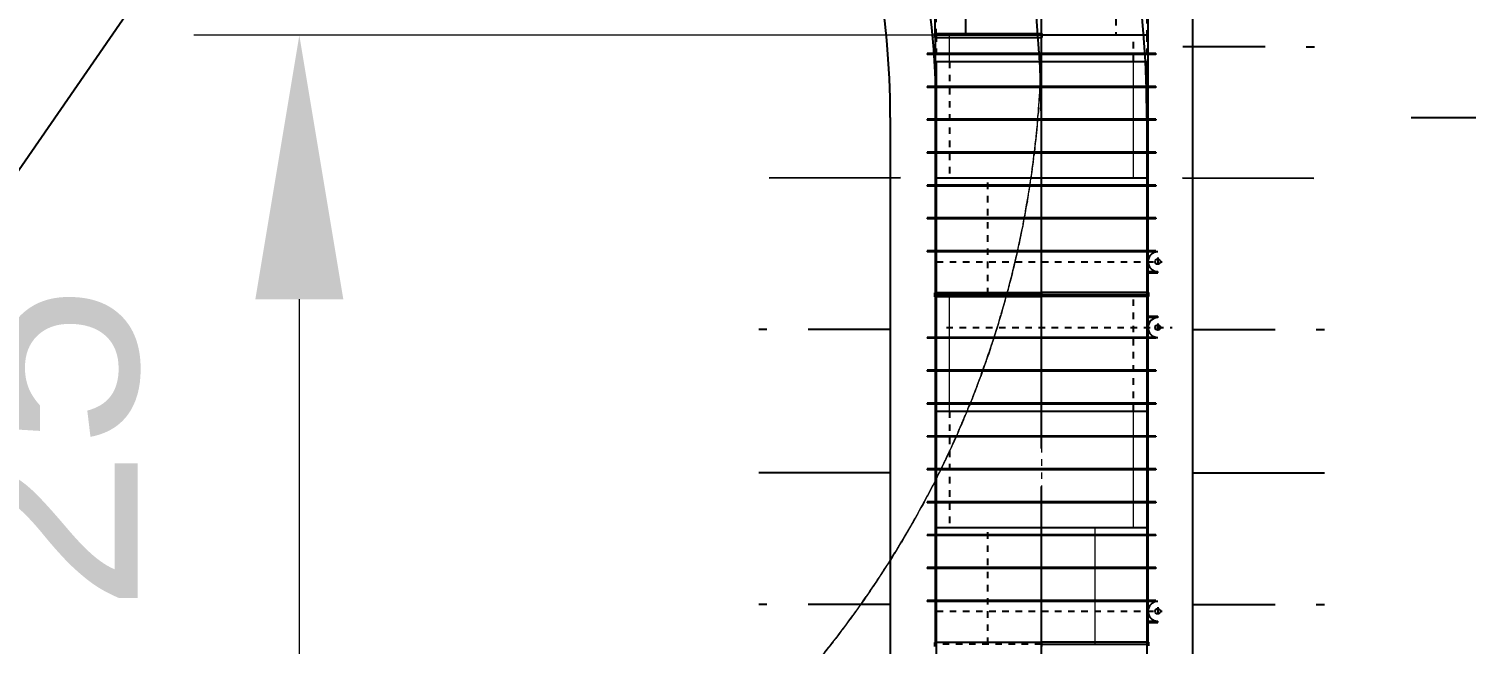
# Model space of a CAD drawing. Header units: inches. Extents: x 444671 to 463716, y 1783086 to 1794968.
# Drawn here: x 456424.72 to 456446.57, y 1787448.51 to 1787457.86 of the extents above; entities that cross this region are included whole.
import ezdxf

# ---------------------------------------------------------------- set-up
doc = ezdxf.new("R2010")
doc.units = ezdxf.units.IN
doc.header["$MEASUREMENT"] = 0
for name, pattern in [('ACAD_ISO04W100', [30, 24, -3, 0, -3]), ('CENTER', [2, 1.25, -0.25, 0.25, -0.25]), ('DASHED2', [9.525, 6.35, -3.175]), ('HIDDEN', [0.375, 0.25, -0.125])]:
    doc.linetypes.add(name, pattern=pattern)
for name, color, linetype in [('4', 4, 'Continuous'), ('Bao', 137, 'Continuous'), ('CONGTRINH', 2, 'Continuous'), ('CTTRINH', 4, 'Continuous'), ('Dong', 252, 'HIDDEN'), ('KHUAT', 8, 'DASHED2'), ('Khung_bang', 140, 'Continuous'), ('Tam', 1, 'CENTER'), ('Text', 3, 'Continuous'), ('Tim', 1, 'ACAD_ISO04W100')]:
    doc.layers.add(name, color=color, linetype=linetype)
doc.layers.add('manh', color=128, linetype='Continuous', lineweight=15)
doc.layers.add('Texdoi', color=40, linetype='Continuous', lineweight=15)
doc.styles.add('VNARIAL', font='')
doc.styles.get('VNARIAL').set_extended_font_data('.VnArial')
doc.linetypes.add('DB1A', pattern='A,0.8,["Y",Standard,S=0.18,R=180,X=0.15,Y=0.18],-0.14', length=0.94)
doc.linetypes.add('NEN_DA1', pattern='A,1.5,-0.15,["Y",Standard,S=0.2,R=0,X=-0.15,Y=-0.2],-0.005', length=1.655)
doc.dimstyles.new('1-1', dxfattribs={"dimtxt": 2, "dimasz": 2.5, "dimexe": 1, "dimexo": 0, "dimgap": 1, "dimtad": 1, "dimtoh": 1, "dimdec": 0, "dimzin": 0, "dimdsep": 46, "dimtxsty": 'Standard', "dimcen": 0.09, "dimclrd": 3, "dimclre": 3, "dimclrt": 4, "dimadec": 0, "dimazin": 0, "dimtfac": 1, "dimtdec": 0, "dimtmove": 0, "dimatfit": 0, "dimfxl": 0, "dimtolj": 1, "dimtzin": 0, "dimarcsym": 0})
doc.dimstyles.new('kt2000', dxfattribs={"dimscale": 0, "dimtxt": 4, "dimasz": 3, "dimexe": 2.5, "dimexo": 0, "dimgap": 1.3, "dimtad": 1, "dimzin": 0, "dimdsep": 46, "dimtxsty": 'VNARIAL', "dimblk1": 'OBLIQUE', "dimblk2": 'OBLIQUE', "dimsah": 1, "dimcen": 0.8, "dimdle": 2.5, "dimclrd": 256, "dimclre": 256, "dimclrt": 256, "dimaunit": 1, "dimadec": 1, "dimazin": 0, "dimtfac": 1, "dimtofl": 0, "dimtmove": 1, "dimatfit": 3, "dimfxl": 0, "dimtolj": 1, "dimtzin": 0, "dimarcsym": 0})

# ---------------------------------------------------------------- blocks, each defined once
blk = doc.blocks.new('CD2')
at = {"layer": 'Khung_bang'}
blk.add_line((-2.5, 0), (2.5, 0), dxfattribs=at)
blk = doc.blocks.new('*D99')
at = {"layer": 'Defpoints', "color": 0, "transparency": 16777216}
for p in [(456433.64, 1787468.857), (456425.114, 1787456.515)]:
    blk.add_point(p, dxfattribs=at)
at = {"layer": 'Text', "lineweight": -2, "transparency": 16777216}
blk.add_line((456418.9, 1787447.518), (456431.935, 1787466.388), dxfattribs=at)
at = {"layer": 'Text', "transparency": 16777216}
blk.add_solid([(456431.523, 1787466.672), (456432.346, 1787466.104), (456433.64, 1787468.857)], dxfattribs=at)
at = {"layer": 'Text', "transparency": 16777216, "insert": (456421.815, 1787457.619), "char_height": 4, "attachment_point": 5, "rotation": 55.3639, "style": 'VNARIAL'}
blk.add_mtext('\\A1;R15.00', dxfattribs=at)
blk = doc.blocks.new('_Oblique')
at = {"color": 0, "linetype": 'ByBlock', "lineweight": -2}
blk.add_line((-0.5, -0.5), (0.5, 0.5), dxfattribs=at)
blk = doc.blocks.new('*D135')
at = {"layer": 'Bao', "color": 3, "lineweight": -2, "ltscale": 0.2, "transparency": 16777216}
for p, q in [((-1662320, 352410), (-1673591, 352410)), ((-1671986, 325903), (-1671986, 348397)), ((-1662320, 321890), (-1673591, 321890))]:
    blk.add_line(p, q, dxfattribs=at)
at = {"layer": 'Bao', "color": 3, "ltscale": 0.2, "transparency": 16777216}
for points in [[(-1672655, 348397), (-1671317, 348397), (-1671986, 352410)], [(-1672655, 325903), (-1671317, 325903), (-1671986, 321890)]]:
    blk.add_solid(points, dxfattribs=at)
at = {"layer": 'Defpoints', "color": 0, "ltscale": 0.2, "transparency": 16777216}
for p in [(-1671986, 352410), (-1662320, 352410), (-1662320, 321890)]:
    blk.add_point(p, dxfattribs=at)
at = {"layer": 'Bao', "color": 4, "ltscale": 0.2, "transparency": 16777216, "insert": (-1675695, 337150), "char_height": 3210.27, "attachment_point": 5, "rotation": 90}
blk.add_mtext('\\A1;{\\f.VnArial|b0|i0|c0|p34;Ph/®o¹n 25}', dxfattribs=at)
blk = doc.blocks.new('A$C491C4D06')
at = {"layer": 'Bao', "ltscale": 0.2}
for p, q in [((-1659085.9, 353287.4), (-1659085.9, 352410)), ((-1662317.9, 352410), (-1662317.9, 353096.8)), ((-1661852.4, 352410), (-1661852.4, 353124.3)), ((-1662327.9, 352436), (-1660697.1, 352436)), ((-1662327.9, 352436), (-1662327.9, 352376)), ((-1662327.9, 352376), (-1660697, 352376)), ((-1659085.9, 352410), (-1662317.9, 352410)), ((-1660697.1, 352436), (-1660697, 352376)), ((-1658963.9, 352132), (-1662439.9, 352132)), ((-1658963.9, 352118), (-1662439.9, 352118)), ((-1658963.9, 351632), (-1662439.9, 351632)), ((-1658963.9, 351618), (-1662439.9, 351618)), ((-1658963.9, 351132), (-1662439.9, 351132)), ((-1658963.9, 351118), (-1662439.9, 351118)), ((-1658963.9, 350632), (-1662439.9, 350632)), ((-1658963.9, 350618), (-1662439.9, 350618)), ((-1658963.9, 350132), (-1662439.9, 350132)), ((-1658963.9, 350118), (-1662439.9, 350118)), ((-1658963.9, 349632), (-1662439.9, 349632)), ((-1658963.9, 349618), (-1662439.9, 349618)), ((-1658963.9, 349132), (-1662439.9, 349132)), ((-1658963.9, 349118), (-1662439.9, 349118)), ((-1659083.9, 348465), (-1659083.9, 348441)), ((-1658963.9, 347817), (-1662439.9, 347817)), ((-1658963.9, 347803), (-1662439.9, 347803)), ((-1658963.9, 347317), (-1662439.9, 347317)), ((-1658963.9, 347303), (-1662439.9, 347303)), ((-1658963.9, 346817), (-1662439.9, 346817)), ((-1658963.9, 346803), (-1662439.9, 346803)), ((-1658963.9, 346317), (-1662439.9, 346317)), ((-1658963.9, 346303), (-1662439.9, 346303)), ((-1658963.9, 345817), (-1662439.9, 345817)), ((-1658963.9, 345803), (-1662439.9, 345803)), ((-1658963.9, 345317), (-1662439.9, 345317)), ((-1658963.9, 345303), (-1662439.9, 345303)), ((-1658963.9, 344817), (-1662439.9, 344817)), ((-1658963.9, 344803), (-1662439.9, 344803)), ((-1658963.9, 344317), (-1662439.9, 344317)), ((-1658963.9, 344303), (-1662439.9, 344303)), ((-1658963.9, 343817), (-1662439.9, 343817)), ((-1658963.9, 343803), (-1662439.9, 343803))]:
    blk.add_line(p, q, dxfattribs=at)
at = {"layer": 'Bao'}
for p, q in [((-1662319.9, 352410), (-1662319.9, 348494)), ((-1659083.9, 352410), (-1659083.9, 348470)), ((-1662439.9, 352132), (-1662439.9, 352118)), ((-1658963.9, 352132), (-1658963.9, 352118)), ((-1662319.9, 352010), (-1659083.9, 352010)), ((-1662439.9, 351632), (-1662439.9, 351618)), ((-1658963.9, 351632), (-1658963.9, 351618)), ((-1662439.9, 351132), (-1662439.9, 351118)), ((-1658963.9, 351132), (-1658963.9, 351118)), ((-1662439.9, 350632), (-1662439.9, 350618)), ((-1658963.9, 350632), (-1658963.9, 350618)), ((-1662439.9, 350132), (-1662439.9, 350118)), ((-1662319.9, 350240), (-1659083.9, 350240)), ((-1658963.9, 350132), (-1658963.9, 350118)), ((-1662439.9, 349632), (-1662439.9, 349618)), ((-1658963.9, 349632), (-1658963.9, 349618)), ((-1662439.9, 349132), (-1662439.9, 349118)), ((-1658933.9, 349118), (-1659083.9, 349118)), ((-1658963.9, 349132), (-1658963.9, 349118)), ((-1659083.9, 348818), (-1658933.9, 348818)), ((-1659083.9, 348798), (-1658933.9, 348798)), ((-1658933.9, 348798), (-1658933.9, 348818)), ((-1660699.9, 348465), (-1662333.9, 348465)), ((-1660699.9, 348465), (-1662333.9, 348465)), ((-1660703.9, 348494), (-1662329.9, 348494)), ((-1662329.9, 348494), (-1662329.9, 348434)), ((-1660703.9, 348434), (-1662329.9, 348434)), ((-1662319.9, 348465), (-1662319.9, 343179)), ((-1660703.9, 348494), (-1660703.9, 348434)), ((-1660703.9, 348470), (-1659083.9, 348470)), ((-1659073.9, 348501), (-1660699.9, 348501)), ((-1660699.9, 348501), (-1660699.9, 348441)), ((-1659073.9, 348441), (-1660699.9, 348441)), ((-1659083.9, 348441), (-1659083.9, 343155)), ((-1659073.9, 348501), (-1659073.9, 348441)), ((-1658933.9, 348137), (-1659083.9, 348137)), ((-1658933.9, 348117), (-1659083.9, 348117)), ((-1658933.9, 348137), (-1658933.9, 348117)), ((-1662439.9, 347817), (-1662439.9, 347803)), ((-1659083.9, 347817), (-1658933.9, 347817)), ((-1658963.9, 347817), (-1658963.9, 347803)), ((-1662439.9, 347317), (-1662439.9, 347303)), ((-1658963.9, 347317), (-1658963.9, 347303)), ((-1662439.9, 346817), (-1662439.9, 346803)), ((-1662319.9, 346695), (-1659083.9, 346695)), ((-1658963.9, 346817), (-1658963.9, 346803)), ((-1662439.9, 346317), (-1662439.9, 346303)), ((-1658963.9, 346317), (-1658963.9, 346303)), ((-1662439.9, 345817), (-1662439.9, 345803)), ((-1658963.9, 345817), (-1658963.9, 345803)), ((-1662439.9, 345317), (-1662439.9, 345303)), ((-1658963.9, 345317), (-1658963.9, 345303)), ((-1662319.9, 344925), (-1659083.9, 344925)), ((-1662439.9, 344817), (-1662439.9, 344803)), ((-1658963.9, 344817), (-1658963.9, 344803)), ((-1662439.9, 344317), (-1662439.9, 344303)), ((-1658963.9, 344317), (-1658963.9, 344303)), ((-1662439.9, 343817), (-1662439.9, 343803)), ((-1658933.9, 343803), (-1659083.9, 343803)), ((-1658963.9, 343817), (-1658963.9, 343803)), ((-1659083.9, 343503), (-1658933.9, 343503)), ((-1659083.9, 343483), (-1658933.9, 343483)), ((-1658933.9, 343483), (-1658933.9, 343503)), ((-1660703.9, 343179), (-1662329.9, 343179)), ((-1662329.9, 343179), (-1662329.9, 343119)), ((-1660703.9, 343179), (-1660703.9, 343119)), ((-1660703.9, 343155), (-1659083.9, 343155)), ((-1659073.9, 343186), (-1660699.9, 343186)), ((-1660699.9, 343186), (-1660699.9, 343126)), ((-1659073.9, 343186), (-1659073.9, 343126))]:
    blk.add_line(p, q, dxfattribs=at)
for centre in [(-1658933.9, 348968), (-1658933.9, 347967), (-1658933.9, 343653)]:
    blk.add_circle(centre, 40, dxfattribs=at)
for centre in [(-1658933.9, 348968), (-1658933.9, 347967), (-1658933.9, 343653)]:
    blk.add_arc(centre, 150, 270, 90, dxfattribs=at)
at = {"layer": 'KHUAT', "ltscale": 0.2}
for p, q in [((-1659571.3, 353258.8), (-1659571.3, 352410)), ((-1659101.9, 353286.5), (-1659101.9, 352410)), ((-1662301.9, 352410), (-1662301.9, 353097.8)), ((-1662317.9, 352436), (-1662317.9, 352410)), ((-1660697.1, 352410), (-1662317.9, 352410))]:
    blk.add_line(p, q, dxfattribs=at)
at = {"layer": 'KHUAT', "ltscale": 5}
for p, q in [((-1662301.9, 352410), (-1662301.9, 348470)), ((-1659302.4, 352010), (-1659302.4, 352410)), ((-1659101.9, 352410), (-1659101.9, 348470)), ((-1662101.4, 352010), (-1662101.4, 350240)), ((-1661517.9, 348470), (-1661517.9, 350240)), ((-1660703.9, 348470), (-1662319.9, 348470)), ((-1662301.9, 348465), (-1662301.9, 343155)), ((-1660699.9, 348465), (-1659083.9, 348465)), ((-1659302.4, 346695), (-1659302.4, 348465)), ((-1659101.9, 348465), (-1659101.9, 343155)), ((-1662101.4, 346695), (-1662101.4, 344925)), ((-1661517.9, 343155), (-1661517.9, 344925)), ((-1662319.9, 343179), (-1662319.9, 343155)), ((-1660703.9, 343155), (-1662319.9, 343155))]:
    blk.add_line(p, q, dxfattribs=at)
at = {"layer": 'manh'}
for p, q in [((-1662101.4, 352010), (-1662101.4, 352410)), ((-1659302.4, 350240), (-1659302.4, 352010)), ((-1662101.4, 346695), (-1662101.4, 348465)), ((-1659302.4, 344925), (-1659302.4, 346695)), ((-1659885.9, 343155), (-1659885.9, 344925))]:
    blk.add_line(p, q, dxfattribs=at)
at = {"layer": 'manh', "color": 1, "linetype": 'CENTER', "ltscale": 0.05}
blk.add_line((-1660701.9, 351165.1), (-1660701.9, 251543.9), dxfattribs=at)
for start, end in [(78.02024, 90), (66, 78.02024), (54.01528, 65.98472), (30.01528, 41.98472), (18.01528, 29.98472), (0, 18)]:
    blk.add_arc((-1675701.9, 352406), 15000, start, end, dxfattribs=at)
at = {"layer": 'Tam', "ltscale": 3}
for p, q in [((-1662297.9, 348968), (-1658866.8, 348968)), ((-1662147.9, 347967), (-1658716.8, 347967)), ((-1662297.9, 343653), (-1658866.8, 343653))]:
    blk.add_line(p, q, dxfattribs=at)
at = {"layer": 'Tam'}
for p, q in [((-1658933.9, 349030.5), (-1658933.9, 348905.5)), ((-1658933.9, 348029.5), (-1658933.9, 347904.5)), ((-1658933.9, 343715.5), (-1658933.9, 343590.5))]:
    blk.add_line(p, q, dxfattribs=at)
at = {"layer": 'Bao', "ltscale": 0.2}
dim = blk.add_linear_dim(base=(-1671986.1, 352410), p1=(-1662319.9, 321890), p2=(-1662319.9, 352410), angle=90, text='{\\f.VnArial|b0|i0|c0|p34;Ph/®o¹n 25}', dimstyle='1-1', override={"dimscale": 1605.134402, "dimlfac": -1}, dxfattribs=at)
dim.commit()
dim.dimension.update_dxf_attribs({"geometry": '*D135', "text_midpoint": (-1675694.5, 337150)})

msp = doc.modelspace()

# ---------------------------------------------------------------- linework, layer by layer
at = {"layer": '4', "linetype": 'NEN_DA1', "ltscale": 8}
msp.add_line((456442.4145, 1787357.5474), (456442.4145, 1787469.0948), dxfattribs=at)
at = {"layer": '4', "linetype": 'NEN_DA1', "ltscale": 10}
msp.add_lwpolyline([(456437.8145, 1787456.515), (456437.7645, 1787341.4126), (456967.6488, 1787304.3207), (456969.7969, 1787304.3207)], dxfattribs=at)
at = {"layer": '4', "linetype": 'DB1A', "ltscale": 8}
msp.add_arc((456425.1145, 1787456.515), 12.7, 0, 82.11224, dxfattribs=at)
at = {"layer": 'CONGTRINH', "ltscale": 10}
for p, q in [((456438.5145, 1787457.3596), (456438.5145, 1787357.5905)), ((456441.7145, 1787457.3597), (456441.7145, 1787357.5906))]:
    msp.add_line(p, q, dxfattribs=at)
at = {"layer": 'CONGTRINH', "linetype": 'HIDDEN', "ltscale": 1.2, "flags": 128}
for points in [[(456438.5145, 1787456.515), (456438.5145, 1787453.6301)], [(456441.7145, 1787456.515), (456441.7145, 1787453.6301)]]:
    msp.add_lwpolyline(points, dxfattribs=at)
at = {"layer": 'CONGTRINH', "ltscale": 10}
for radius, end in [(16.6, 89.98268), (13.4, 89.97854)]:
    msp.add_arc((456425.1145, 1787456.515), radius, 0, end, dxfattribs=at)
at = {"layer": 'CTTRINH', "color": 4, "linetype": 'ByBlock'}
for p, q in [((456437.8145, 1787451.1134), (456435.8145, 1787451.1134)), ((456442.4145, 1787451.1134), (456444.4145, 1787451.1134))]:
    msp.add_line(p, q, dxfattribs=at)
for points in [[(456437.9724, 1787455.5948), (456435.9724, 1787455.5909)], [(456442.2566, 1787455.5948), (456444.2566, 1787455.5909)]]:
    msp.add_lwpolyline(points, dxfattribs=at)
at = {"layer": 'Dong', "color": 3, "ltscale": 5}
for p, q in [((456437.8145, 1787453.2938), (456435.8145, 1787453.2938)), ((456442.4145, 1787453.2938), (456444.4145, 1787453.2938)), ((456437.8145, 1787449.1134), (456435.8145, 1787449.1134)), ((456442.4145, 1787449.1134), (456444.4145, 1787449.1134))]:
    msp.add_line(p, q, dxfattribs=at)
msp.add_lwpolyline([(456442.2645, 1787457.5948), (456444.2645, 1787457.5909)], dxfattribs=at)
at = {"layer": 'Tim', "ltscale": 0.3}
msp.add_lwpolyline([(456440.1145, 1787343.6039), (456440.1145, 1787471.4401)], dxfattribs=at)
at = {"layer": 'Tim'}
msp.add_lwpolyline([(456440.1145, 1787451.4828), (456440.1145, 1787471.4401)], dxfattribs=at)
at = {"layer": 'Tim', "ltscale": 0.3}
msp.add_arc((456425.1145, 1787456.515), 15, 0, 89.71352, dxfattribs=at)

# ---------------------------------------------------------------- block references
at = {"layer": 'Texdoi', "xscale": 0.0009999999892897904, "yscale": 0.0009999999310821295, "zscale": 0.001}
msp.add_blockref('A$C491C4D06', (458100.8161, 1787105.3548), dxfattribs=at)
at = {"layer": 'Text', "linetype": 'ByBlock', "xscale": 2.205000000016298, "yscale": 2.205000000074506, "zscale": 2.205}
msp.add_blockref('CD2', (456451.2481, 1787456.515), dxfattribs=at)

# ---------------------------------------------------------------- dimensions: what is measured, and where the dimension line sits
at = {"layer": 'Text', "color": 3}
dim = msp.add_radius_dim(center=(456425.1145, 1787456.515), mpoint=(456433.6399, 1787468.8566), dimstyle='kt2000', override={"dimscale": 1, "dimarcsym": 1}, dxfattribs=at)
dim.commit()
dim.dimension.update_dxf_attribs({"geometry": '*D99', "text_midpoint": (456424.5648, 1787455.7192), "dimtype": 164})

doc.saveas('drawing.dxf')
